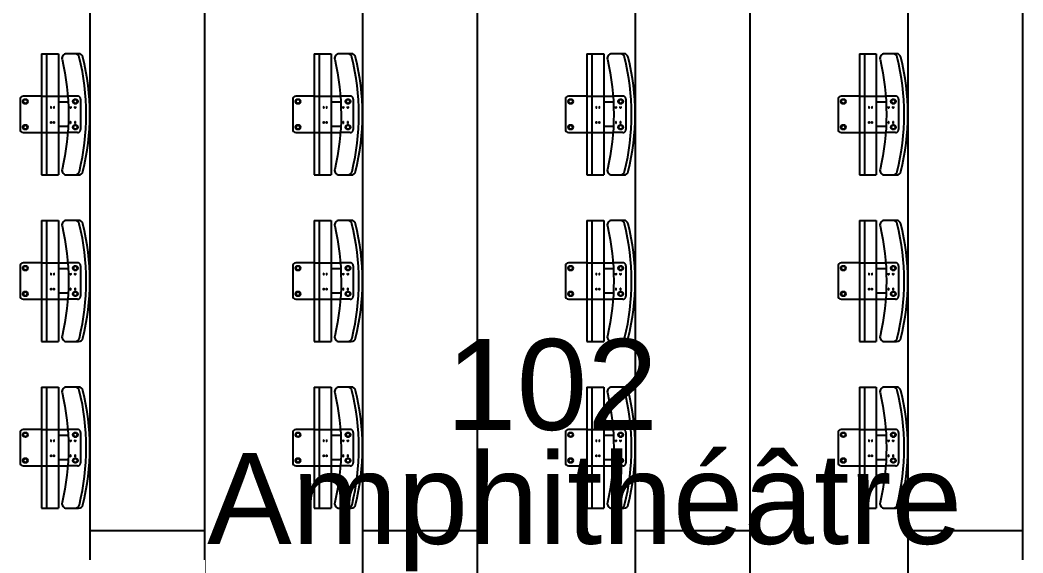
# Model space of a CAD drawing. Header units: centimetres. Extents: x -1707 to 3112, y 43 to 5669.
# Drawn here: x 155.028 to 158.339, y 48.907 to 50.666 of the extents above; entities that cross this region are included whole.
import ezdxf

# ---------------------------------------------------------------- set-up
doc = ezdxf.new("R2010")
doc.units = ezdxf.units.CM
doc.header["$LTSCALE"] = 100
doc.header["$MEASUREMENT"] = 0
doc.linetypes.add('CACHE', pattern=[0.375, 0.25, -0.125])
for name, color, linetype in [('0_Désignation', 7, 'Continuous'), ('0_Numéro de salle', 250, 'Continuous'), ('1-cloison', 9, 'Continuous')]:
    doc.layers.add(name, color=color, linetype=linetype)
doc.styles.get("Standard").update_dxf_attribs({"font": 'arial.ttf', "height": 0.2})

msp = doc.modelspace()

# ---------------------------------------------------------------- linework, layer by layer
at = {"layer": '1-cloison', "color": 7}
for p, q in [((155.2588, 51.73), (155.2588, 44.58)), ((155.6388, 44.58), (155.6388, 51.73)), ((156.1588, 51.73), (156.1588, 44.58)), ((156.5388, 44.58), (156.5388, 51.73)), ((157.0588, 51.73), (157.0588, 44.58)), ((157.4388, 44.58), (157.4388, 51.73)), ((157.9588, 51.73), (157.9588, 44.58)), ((158.3388, 44.58), (158.3388, 51.73)), ((155.0284, 50.405), (155.0284, 50.305)), ((155.0988, 50.415), (155.0384, 50.415)), ((155.1548, 50.415), (155.1858, 50.415)), ((155.1871, 50.3948), (155.1548, 50.3948)), ((155.9284, 50.405), (155.9284, 50.305)), ((155.9988, 50.415), (155.9384, 50.415)), ((156.0548, 50.415), (156.0858, 50.415)), ((156.0871, 50.3948), (156.0548, 50.3948)), ((156.8284, 50.405), (156.8284, 50.305)), ((156.8988, 50.415), (156.8384, 50.415)), ((156.9548, 50.415), (156.9858, 50.415)), ((156.9871, 50.3948), (156.9548, 50.3948)), ((157.7284, 50.405), (157.7284, 50.305)), ((157.7988, 50.415), (157.7384, 50.415)), ((157.8548, 50.415), (157.8858, 50.415)), ((157.8871, 50.3948), (157.8548, 50.3948)), ((155.0384, 50.295), (155.0988, 50.295)), ((155.1871, 50.3148), (155.1548, 50.3148)), ((155.1548, 50.295), (155.1858, 50.295)), ((155.9384, 50.295), (155.9988, 50.295)), ((156.0871, 50.3148), (156.0548, 50.3148)), ((156.0548, 50.295), (156.0858, 50.295)), ((156.8384, 50.295), (156.8988, 50.295)), ((156.9871, 50.3148), (156.9548, 50.3148)), ((156.9548, 50.295), (156.9858, 50.295)), ((157.7384, 50.295), (157.7988, 50.295)), ((157.8871, 50.3148), (157.8548, 50.3148)), ((157.8548, 50.295), (157.8858, 50.295)), ((155.0284, 49.855), (155.0284, 49.755)), ((155.0988, 49.865), (155.0384, 49.865)), ((155.1548, 49.865), (155.1858, 49.865)), ((155.9284, 49.855), (155.9284, 49.755)), ((155.9988, 49.865), (155.9384, 49.865)), ((156.0548, 49.865), (156.0858, 49.865)), ((156.8284, 49.855), (156.8284, 49.755)), ((156.8988, 49.865), (156.8384, 49.865)), ((156.9548, 49.865), (156.9858, 49.865)), ((157.7284, 49.855), (157.7284, 49.755)), ((157.7988, 49.865), (157.7384, 49.865)), ((157.8548, 49.865), (157.8858, 49.865)), ((155.1871, 49.8448), (155.1548, 49.8448)), ((156.0871, 49.8448), (156.0548, 49.8448)), ((156.9871, 49.8448), (156.9548, 49.8448)), ((157.8871, 49.8448), (157.8548, 49.8448)), ((155.1871, 49.7648), (155.1548, 49.7648)), ((156.0871, 49.7648), (156.0548, 49.7648)), ((156.9871, 49.7648), (156.9548, 49.7648)), ((157.8871, 49.7648), (157.8548, 49.7648)), ((155.0384, 49.745), (155.0988, 49.745)), ((155.1548, 49.745), (155.1858, 49.745)), ((155.9384, 49.745), (155.9988, 49.745)), ((156.0548, 49.745), (156.0858, 49.745)), ((156.8384, 49.745), (156.8988, 49.745)), ((156.9548, 49.745), (156.9858, 49.745)), ((157.7384, 49.745), (157.7988, 49.745)), ((157.8548, 49.745), (157.8858, 49.745)), ((155.0284, 49.305), (155.0284, 49.205)), ((155.0988, 49.315), (155.0384, 49.315)), ((155.1548, 49.315), (155.1858, 49.315)), ((155.1871, 49.2948), (155.1548, 49.2948)), ((155.9284, 49.305), (155.9284, 49.205)), ((155.9988, 49.315), (155.9384, 49.315)), ((156.0548, 49.315), (156.0858, 49.315)), ((156.0871, 49.2948), (156.0548, 49.2948)), ((156.8284, 49.305), (156.8284, 49.205)), ((156.8988, 49.315), (156.8384, 49.315)), ((156.9548, 49.315), (156.9858, 49.315)), ((156.9871, 49.2948), (156.9548, 49.2948)), ((157.7284, 49.305), (157.7284, 49.205)), ((157.7988, 49.315), (157.7384, 49.315)), ((157.8548, 49.315), (157.8858, 49.315)), ((157.8871, 49.2948), (157.8548, 49.2948)), ((155.0384, 49.195), (155.0988, 49.195)), ((155.1871, 49.2148), (155.1548, 49.2148)), ((155.1548, 49.195), (155.1858, 49.195)), ((155.9384, 49.195), (155.9988, 49.195)), ((156.0871, 49.2148), (156.0548, 49.2148)), ((156.0548, 49.195), (156.0858, 49.195)), ((156.8384, 49.195), (156.8988, 49.195)), ((156.9871, 49.2148), (156.9548, 49.2148)), ((156.9548, 49.195), (156.9858, 49.195)), ((157.7384, 49.195), (157.7988, 49.195)), ((157.8871, 49.2148), (157.8548, 49.2148)), ((157.8548, 49.195), (157.8858, 49.195)), ((155.6388, 48.98), (155.2588, 48.98)), ((156.5388, 48.98), (156.1588, 48.98)), ((157.4388, 48.98), (157.0588, 48.98)), ((158.3388, 48.98), (157.9588, 48.98))]:
    msp.add_line(p, q, dxfattribs=at)
at = {"layer": '1-cloison', "color": 7, "linetype": 'ByBlock'}
for p, q in [((155.0988, 50.555), (155.0988, 50.155)), ((155.0988, 50.555), (155.1548, 50.555)), ((155.1158, 50.555), (155.1158, 50.155)), ((155.1548, 50.555), (155.1548, 50.155)), ((155.9988, 50.555), (155.9988, 50.155)), ((155.9988, 50.555), (156.0548, 50.555)), ((156.0158, 50.555), (156.0158, 50.155)), ((156.0548, 50.555), (156.0548, 50.155)), ((156.8988, 50.555), (156.8988, 50.155)), ((156.8988, 50.555), (156.9548, 50.555)), ((156.9158, 50.555), (156.9158, 50.155)), ((156.9548, 50.555), (156.9548, 50.155)), ((157.7988, 50.555), (157.7988, 50.155)), ((157.7988, 50.555), (157.8548, 50.555)), ((157.8158, 50.555), (157.8158, 50.155)), ((157.8548, 50.555), (157.8548, 50.155)), ((155.0988, 50.155), (155.1548, 50.155)), ((155.9988, 50.155), (156.0548, 50.155)), ((156.8988, 50.155), (156.9548, 50.155)), ((157.7988, 50.155), (157.8548, 50.155)), ((155.0988, 50.005), (155.0988, 49.605)), ((155.0988, 50.005), (155.1548, 50.005)), ((155.1158, 50.005), (155.1158, 49.605)), ((155.1548, 50.005), (155.1548, 49.605)), ((155.9988, 50.005), (155.9988, 49.605)), ((155.9988, 50.005), (156.0548, 50.005)), ((156.0158, 50.005), (156.0158, 49.605)), ((156.0548, 50.005), (156.0548, 49.605)), ((156.8988, 50.005), (156.8988, 49.605)), ((156.8988, 50.005), (156.9548, 50.005)), ((156.9158, 50.005), (156.9158, 49.605)), ((156.9548, 50.005), (156.9548, 49.605)), ((157.7988, 50.005), (157.7988, 49.605)), ((157.7988, 50.005), (157.8548, 50.005)), ((157.8158, 50.005), (157.8158, 49.605)), ((157.8548, 50.005), (157.8548, 49.605)), ((155.0988, 49.605), (155.1548, 49.605)), ((155.9988, 49.605), (156.0548, 49.605)), ((156.8988, 49.605), (156.9548, 49.605)), ((157.7988, 49.605), (157.8548, 49.605)), ((155.0988, 49.455), (155.0988, 49.055)), ((155.0988, 49.455), (155.1548, 49.455)), ((155.1158, 49.455), (155.1158, 49.055)), ((155.1548, 49.455), (155.1548, 49.055)), ((155.9988, 49.455), (155.9988, 49.055)), ((155.9988, 49.455), (156.0548, 49.455)), ((156.0158, 49.455), (156.0158, 49.055)), ((156.0548, 49.455), (156.0548, 49.055)), ((156.8988, 49.455), (156.8988, 49.055)), ((156.8988, 49.455), (156.9548, 49.455)), ((156.9158, 49.455), (156.9158, 49.055)), ((156.9548, 49.455), (156.9548, 49.055)), ((157.7988, 49.455), (157.7988, 49.055)), ((157.7988, 49.455), (157.8548, 49.455)), ((157.8158, 49.455), (157.8158, 49.055)), ((157.8548, 49.455), (157.8548, 49.055)), ((155.0988, 49.055), (155.1548, 49.055)), ((155.9988, 49.055), (156.0548, 49.055)), ((156.8988, 49.055), (156.9548, 49.055)), ((157.7988, 49.055), (157.8548, 49.055))]:
    msp.add_line(p, q, dxfattribs=at)
at = {"layer": '1-cloison', "color": 7, "linetype": 'CACHE'}
for p, q in [((155.0988, 50.415), (155.1548, 50.415)), ((155.2184, 50.415), (155.1858, 50.415)), ((155.2284, 50.405), (155.2284, 50.305)), ((155.9988, 50.415), (156.0548, 50.415)), ((156.1184, 50.415), (156.0858, 50.415)), ((156.1284, 50.405), (156.1284, 50.305)), ((156.8988, 50.415), (156.9548, 50.415)), ((157.0184, 50.415), (156.9858, 50.415)), ((157.0284, 50.405), (157.0284, 50.305)), ((157.7988, 50.415), (157.8548, 50.415)), ((157.9184, 50.415), (157.8858, 50.415)), ((157.9284, 50.405), (157.9284, 50.305)), ((155.0988, 50.295), (155.1548, 50.295)), ((155.2184, 50.295), (155.1858, 50.295)), ((155.9988, 50.295), (156.0548, 50.295)), ((156.1184, 50.295), (156.0858, 50.295)), ((156.8988, 50.295), (156.9548, 50.295)), ((157.0184, 50.295), (156.9858, 50.295)), ((157.7988, 50.295), (157.8548, 50.295)), ((157.9184, 50.295), (157.8858, 50.295)), ((155.0988, 49.865), (155.1548, 49.865)), ((155.2184, 49.865), (155.1858, 49.865)), ((155.2284, 49.855), (155.2284, 49.755)), ((155.9988, 49.865), (156.0548, 49.865)), ((156.1184, 49.865), (156.0858, 49.865)), ((156.1284, 49.855), (156.1284, 49.755)), ((156.8988, 49.865), (156.9548, 49.865)), ((157.0184, 49.865), (156.9858, 49.865)), ((157.0284, 49.855), (157.0284, 49.755)), ((157.7988, 49.865), (157.8548, 49.865)), ((157.9184, 49.865), (157.8858, 49.865)), ((157.9284, 49.855), (157.9284, 49.755)), ((155.0988, 49.745), (155.1548, 49.745)), ((155.2184, 49.745), (155.1858, 49.745)), ((155.9988, 49.745), (156.0548, 49.745)), ((156.1184, 49.745), (156.0858, 49.745)), ((156.8988, 49.745), (156.9548, 49.745)), ((157.0184, 49.745), (156.9858, 49.745)), ((157.7988, 49.745), (157.8548, 49.745)), ((157.9184, 49.745), (157.8858, 49.745)), ((155.0988, 49.315), (155.1548, 49.315)), ((155.2184, 49.315), (155.1858, 49.315)), ((155.2284, 49.305), (155.2284, 49.205)), ((155.9988, 49.315), (156.0548, 49.315)), ((156.1184, 49.315), (156.0858, 49.315)), ((156.1284, 49.305), (156.1284, 49.205)), ((156.8988, 49.315), (156.9548, 49.315)), ((157.0184, 49.315), (156.9858, 49.315)), ((157.0284, 49.305), (157.0284, 49.205)), ((157.7988, 49.315), (157.8548, 49.315)), ((157.9184, 49.315), (157.8858, 49.315)), ((157.9284, 49.305), (157.9284, 49.205)), ((155.0988, 49.195), (155.1548, 49.195)), ((155.2184, 49.195), (155.1858, 49.195)), ((155.9988, 49.195), (156.0548, 49.195)), ((156.1184, 49.195), (156.0858, 49.195)), ((156.8988, 49.195), (156.9548, 49.195)), ((157.0184, 49.195), (156.9858, 49.195)), ((157.7988, 49.195), (157.8548, 49.195)), ((157.9184, 49.195), (157.8858, 49.195))]:
    msp.add_line(p, q, dxfattribs=at)
at = {"layer": '1-cloison', "color": 7, "linetype": 'ByBlock'}
for points in [[(155.1671, 50.1734, 0.483507), (155.1817, 50.155), (155.2215, 50.155, 0.345619), (155.2361, 50.1664, 0.120525), (155.236, 50.5435, 0.345528), (155.2214, 50.555), (155.1816, 50.555, 0.483604), (155.167, 50.5365, -0.115929)], [(156.0671, 50.1734, 0.483507), (156.0817, 50.155), (156.1215, 50.155, 0.345619), (156.1361, 50.1664, 0.120525), (156.136, 50.5435, 0.345528), (156.1214, 50.555), (156.0816, 50.555, 0.483604), (156.067, 50.5365, -0.115929)], [(156.9671, 50.1734, 0.483507), (156.9817, 50.155), (157.0215, 50.155, 0.345619), (157.0361, 50.1664, 0.120525), (157.036, 50.5435, 0.345528), (157.0214, 50.555), (156.9816, 50.555, 0.483604), (156.967, 50.5365, -0.115929)], [(157.8671, 50.1734, 0.483507), (157.8817, 50.155), (157.9215, 50.155, 0.345619), (157.9361, 50.1664, 0.120525), (157.936, 50.5435, 0.345528), (157.9214, 50.555), (157.8816, 50.555, 0.483604), (157.867, 50.5365, -0.115929)], [(155.1671, 49.6234, 0.483507), (155.1817, 49.605), (155.2215, 49.605, 0.345619), (155.2361, 49.6164, 0.120525), (155.236, 49.9935, 0.345528), (155.2214, 50.005), (155.1816, 50.005, 0.483604), (155.167, 49.9865, -0.115929)], [(156.0671, 49.6234, 0.483507), (156.0817, 49.605), (156.1215, 49.605, 0.345619), (156.1361, 49.6164, 0.120525), (156.136, 49.9935, 0.345528), (156.1214, 50.005), (156.0816, 50.005, 0.483604), (156.067, 49.9865, -0.115929)], [(156.9671, 49.6234, 0.483507), (156.9817, 49.605), (157.0215, 49.605, 0.345619), (157.0361, 49.6164, 0.120525), (157.036, 49.9935, 0.345528), (157.0214, 50.005), (156.9816, 50.005, 0.483604), (156.967, 49.9865, -0.115929)], [(157.8671, 49.6234, 0.483507), (157.8817, 49.605), (157.9215, 49.605, 0.345619), (157.9361, 49.6164, 0.120525), (157.936, 49.9935, 0.345528), (157.9214, 50.005), (157.8816, 50.005, 0.483604), (157.867, 49.9865, -0.115929)], [(155.1671, 49.0734, 0.483507), (155.1817, 49.055), (155.2215, 49.055, 0.345619), (155.2361, 49.0664, 0.120525), (155.236, 49.4435, 0.345528), (155.2214, 49.455), (155.1816, 49.455, 0.483604), (155.167, 49.4365, -0.115929)], [(156.0671, 49.0734, 0.483507), (156.0817, 49.055), (156.1215, 49.055, 0.345619), (156.1361, 49.0664, 0.120525), (156.136, 49.4435, 0.345528), (156.1214, 49.455), (156.0816, 49.455, 0.483604), (156.067, 49.4365, -0.115929)], [(156.9671, 49.0734, 0.483507), (156.9817, 49.055), (157.0215, 49.055, 0.345619), (157.0361, 49.0664, 0.120525), (157.036, 49.4435, 0.345528), (157.0214, 49.455), (156.9816, 49.455, 0.483604), (156.967, 49.4365, -0.115929)], [(157.8671, 49.0734, 0.483507), (157.8817, 49.055), (157.9215, 49.055, 0.345619), (157.9361, 49.0664, 0.120525), (157.936, 49.4435, 0.345528), (157.9214, 49.455), (157.8816, 49.455, 0.483604), (157.867, 49.4365, -0.115929)]]:
    msp.add_lwpolyline(points, format="xyb", close=True, dxfattribs=at)
for points in [[(155.2095, 50.155, 0.345619), (155.2241, 50.1664, 0.120525), (155.224, 50.5435, 0.345528), (155.2094, 50.555)], [(156.1095, 50.155, 0.345619), (156.1241, 50.1664, 0.120525), (156.124, 50.5435, 0.345528), (156.1094, 50.555)], [(157.0095, 50.155, 0.345619), (157.0241, 50.1664, 0.120525), (157.024, 50.5435, 0.345528), (157.0094, 50.555)], [(157.9095, 50.155, 0.345619), (157.9241, 50.1664, 0.120525), (157.924, 50.5435, 0.345528), (157.9094, 50.555)], [(155.2095, 49.605, 0.345619), (155.2241, 49.6164, 0.120525), (155.224, 49.9935, 0.345528), (155.2094, 50.005)], [(156.1095, 49.605, 0.345619), (156.1241, 49.6164, 0.120525), (156.124, 49.9935, 0.345528), (156.1094, 50.005)], [(157.0095, 49.605, 0.345619), (157.0241, 49.6164, 0.120525), (157.024, 49.9935, 0.345528), (157.0094, 50.005)], [(157.9095, 49.605, 0.345619), (157.9241, 49.6164, 0.120525), (157.924, 49.9935, 0.345528), (157.9094, 50.005)], [(155.2095, 49.055, 0.345619), (155.2241, 49.0664, 0.120525), (155.224, 49.4435, 0.345528), (155.2094, 49.455)], [(156.1095, 49.055, 0.345619), (156.1241, 49.0664, 0.120525), (156.124, 49.4435, 0.345528), (156.1094, 49.455)], [(157.0095, 49.055, 0.345619), (157.0241, 49.0664, 0.120525), (157.024, 49.4435, 0.345528), (157.0094, 49.455)], [(157.9095, 49.055, 0.345619), (157.9241, 49.0664, 0.120525), (157.924, 49.4435, 0.345528), (157.9094, 49.455)]]:
    msp.add_lwpolyline(points, format="xyb", dxfattribs=at)
at = {"layer": '1-cloison', "color": 7}
for points in [[(155.0496, 50.404), (155.0534, 50.3975), (155.0496, 50.391), (155.0421, 50.391), (155.0384, 50.3975), (155.0421, 50.404)], [(155.9496, 50.404), (155.9534, 50.3975), (155.9496, 50.391), (155.9421, 50.391), (155.9384, 50.3975), (155.9421, 50.404)], [(156.8496, 50.404), (156.8534, 50.3975), (156.8496, 50.391), (156.8421, 50.391), (156.8384, 50.3975), (156.8421, 50.404)], [(157.7496, 50.404), (157.7534, 50.3975), (157.7496, 50.391), (157.7421, 50.391), (157.7384, 50.3975), (157.7421, 50.404)], [(155.0496, 50.306), (155.0534, 50.3125), (155.0496, 50.319), (155.0421, 50.319), (155.0384, 50.3125), (155.0421, 50.306)], [(155.9496, 50.306), (155.9534, 50.3125), (155.9496, 50.319), (155.9421, 50.319), (155.9384, 50.3125), (155.9421, 50.306)], [(156.8496, 50.306), (156.8534, 50.3125), (156.8496, 50.319), (156.8421, 50.319), (156.8384, 50.3125), (156.8421, 50.306)], [(157.7496, 50.306), (157.7534, 50.3125), (157.7496, 50.319), (157.7421, 50.319), (157.7384, 50.3125), (157.7421, 50.306)], [(155.0496, 49.854), (155.0534, 49.8475), (155.0496, 49.841), (155.0421, 49.841), (155.0384, 49.8475), (155.0421, 49.854)], [(155.9496, 49.854), (155.9534, 49.8475), (155.9496, 49.841), (155.9421, 49.841), (155.9384, 49.8475), (155.9421, 49.854)], [(156.8496, 49.854), (156.8534, 49.8475), (156.8496, 49.841), (156.8421, 49.841), (156.8384, 49.8475), (156.8421, 49.854)], [(157.7496, 49.854), (157.7534, 49.8475), (157.7496, 49.841), (157.7421, 49.841), (157.7384, 49.8475), (157.7421, 49.854)], [(155.0496, 49.756), (155.0534, 49.7625), (155.0496, 49.769), (155.0421, 49.769), (155.0384, 49.7625), (155.0421, 49.756)], [(155.9496, 49.756), (155.9534, 49.7625), (155.9496, 49.769), (155.9421, 49.769), (155.9384, 49.7625), (155.9421, 49.756)], [(156.8496, 49.756), (156.8534, 49.7625), (156.8496, 49.769), (156.8421, 49.769), (156.8384, 49.7625), (156.8421, 49.756)], [(157.7496, 49.756), (157.7534, 49.7625), (157.7496, 49.769), (157.7421, 49.769), (157.7384, 49.7625), (157.7421, 49.756)], [(155.0496, 49.304), (155.0534, 49.2975), (155.0496, 49.291), (155.0421, 49.291), (155.0384, 49.2975), (155.0421, 49.304)], [(155.9496, 49.304), (155.9534, 49.2975), (155.9496, 49.291), (155.9421, 49.291), (155.9384, 49.2975), (155.9421, 49.304)], [(156.8496, 49.304), (156.8534, 49.2975), (156.8496, 49.291), (156.8421, 49.291), (156.8384, 49.2975), (156.8421, 49.304)], [(157.7496, 49.304), (157.7534, 49.2975), (157.7496, 49.291), (157.7421, 49.291), (157.7384, 49.2975), (157.7421, 49.304)], [(155.0496, 49.206), (155.0534, 49.2125), (155.0496, 49.219), (155.0421, 49.219), (155.0384, 49.2125), (155.0421, 49.206)], [(155.9496, 49.206), (155.9534, 49.2125), (155.9496, 49.219), (155.9421, 49.219), (155.9384, 49.2125), (155.9421, 49.206)], [(156.8496, 49.206), (156.8534, 49.2125), (156.8496, 49.219), (156.8421, 49.219), (156.8384, 49.2125), (156.8421, 49.206)], [(157.7496, 49.206), (157.7534, 49.2125), (157.7496, 49.219), (157.7421, 49.219), (157.7384, 49.2125), (157.7421, 49.206)]]:
    msp.add_lwpolyline(points, close=True, dxfattribs=at)
at = {"layer": '1-cloison', "color": 7, "linetype": 'CACHE'}
for points in [[(155.2071, 50.404), (155.2034, 50.3975), (155.2071, 50.391), (155.2146, 50.391), (155.2184, 50.3975), (155.2146, 50.404)], [(156.1071, 50.404), (156.1034, 50.3975), (156.1071, 50.391), (156.1146, 50.391), (156.1184, 50.3975), (156.1146, 50.404)], [(157.0071, 50.404), (157.0034, 50.3975), (157.0071, 50.391), (157.0146, 50.391), (157.0184, 50.3975), (157.0146, 50.404)], [(157.9071, 50.404), (157.9034, 50.3975), (157.9071, 50.391), (157.9146, 50.391), (157.9184, 50.3975), (157.9146, 50.404)], [(155.2071, 50.306), (155.2034, 50.3125), (155.2071, 50.319), (155.2146, 50.319), (155.2184, 50.3125), (155.2146, 50.306)], [(156.1071, 50.306), (156.1034, 50.3125), (156.1071, 50.319), (156.1146, 50.319), (156.1184, 50.3125), (156.1146, 50.306)], [(157.0071, 50.306), (157.0034, 50.3125), (157.0071, 50.319), (157.0146, 50.319), (157.0184, 50.3125), (157.0146, 50.306)], [(157.9071, 50.306), (157.9034, 50.3125), (157.9071, 50.319), (157.9146, 50.319), (157.9184, 50.3125), (157.9146, 50.306)], [(155.2071, 49.854), (155.2034, 49.8475), (155.2071, 49.841), (155.2146, 49.841), (155.2184, 49.8475), (155.2146, 49.854)], [(156.1071, 49.854), (156.1034, 49.8475), (156.1071, 49.841), (156.1146, 49.841), (156.1184, 49.8475), (156.1146, 49.854)], [(157.0071, 49.854), (157.0034, 49.8475), (157.0071, 49.841), (157.0146, 49.841), (157.0184, 49.8475), (157.0146, 49.854)], [(157.9071, 49.854), (157.9034, 49.8475), (157.9071, 49.841), (157.9146, 49.841), (157.9184, 49.8475), (157.9146, 49.854)], [(155.2071, 49.756), (155.2034, 49.7625), (155.2071, 49.769), (155.2146, 49.769), (155.2184, 49.7625), (155.2146, 49.756)], [(156.1071, 49.756), (156.1034, 49.7625), (156.1071, 49.769), (156.1146, 49.769), (156.1184, 49.7625), (156.1146, 49.756)], [(157.0071, 49.756), (157.0034, 49.7625), (157.0071, 49.769), (157.0146, 49.769), (157.0184, 49.7625), (157.0146, 49.756)], [(157.9071, 49.756), (157.9034, 49.7625), (157.9071, 49.769), (157.9146, 49.769), (157.9184, 49.7625), (157.9146, 49.756)], [(155.2071, 49.304), (155.2034, 49.2975), (155.2071, 49.291), (155.2146, 49.291), (155.2184, 49.2975), (155.2146, 49.304)], [(156.1071, 49.304), (156.1034, 49.2975), (156.1071, 49.291), (156.1146, 49.291), (156.1184, 49.2975), (156.1146, 49.304)], [(157.0071, 49.304), (157.0034, 49.2975), (157.0071, 49.291), (157.0146, 49.291), (157.0184, 49.2975), (157.0146, 49.304)], [(157.9071, 49.304), (157.9034, 49.2975), (157.9071, 49.291), (157.9146, 49.291), (157.9184, 49.2975), (157.9146, 49.304)], [(155.2071, 49.206), (155.2034, 49.2125), (155.2071, 49.219), (155.2146, 49.219), (155.2184, 49.2125), (155.2146, 49.206)], [(156.1071, 49.206), (156.1034, 49.2125), (156.1071, 49.219), (156.1146, 49.219), (156.1184, 49.2125), (156.1146, 49.206)], [(157.0071, 49.206), (157.0034, 49.2125), (157.0071, 49.219), (157.0146, 49.219), (157.0184, 49.2125), (157.0146, 49.206)], [(157.9071, 49.206), (157.9034, 49.2125), (157.9071, 49.219), (157.9146, 49.219), (157.9184, 49.2125), (157.9146, 49.206)]]:
    msp.add_lwpolyline(points, close=True, dxfattribs=at)
at = {"layer": '1-cloison', "color": 7}
for centre, radius in [((155.0459, 50.3975), 0.008), ((155.0459, 50.3975), 0.0065), ((155.9459, 50.3975), 0.008), ((155.9459, 50.3975), 0.0065), ((156.8459, 50.3975), 0.008), ((156.8459, 50.3975), 0.0065), ((157.7459, 50.3975), 0.008), ((157.7459, 50.3975), 0.0065), ((155.0459, 50.3125), 0.008), ((155.0459, 50.3125), 0.0065), ((155.9459, 50.3125), 0.008), ((155.9459, 50.3125), 0.0065), ((156.8459, 50.3125), 0.008), ((156.8459, 50.3125), 0.0065), ((157.7459, 50.3125), 0.008), ((157.7459, 50.3125), 0.0065), ((155.0459, 49.8475), 0.008), ((155.9459, 49.8475), 0.008), ((156.8459, 49.8475), 0.008), ((157.7459, 49.8475), 0.008), ((155.0459, 49.8475), 0.0065), ((155.9459, 49.8475), 0.0065), ((156.8459, 49.8475), 0.0065), ((157.7459, 49.8475), 0.0065), ((155.0459, 49.7625), 0.008), ((155.0459, 49.7625), 0.0065), ((155.9459, 49.7625), 0.008), ((155.9459, 49.7625), 0.0065), ((156.8459, 49.7625), 0.008), ((156.8459, 49.7625), 0.0065), ((157.7459, 49.7625), 0.008), ((157.7459, 49.7625), 0.0065), ((155.0459, 49.2975), 0.008), ((155.0459, 49.2975), 0.0065), ((155.9459, 49.2975), 0.008), ((155.9459, 49.2975), 0.0065), ((156.8459, 49.2975), 0.008), ((156.8459, 49.2975), 0.0065), ((157.7459, 49.2975), 0.008), ((157.7459, 49.2975), 0.0065), ((155.0459, 49.2125), 0.008), ((155.0459, 49.2125), 0.0065), ((155.9459, 49.2125), 0.008), ((155.9459, 49.2125), 0.0065), ((156.8459, 49.2125), 0.008), ((156.8459, 49.2125), 0.0065), ((157.7459, 49.2125), 0.008), ((157.7459, 49.2125), 0.0065)]:
    msp.add_circle(centre, radius, dxfattribs=at)
at = {"layer": '1-cloison', "color": 7, "linetype": 'CACHE'}
for centre, radius in [((155.2109, 50.3975), 0.008), ((155.2109, 50.3975), 0.0065), ((156.1109, 50.3975), 0.008), ((156.1109, 50.3975), 0.0065), ((157.0109, 50.3975), 0.008), ((157.0109, 50.3975), 0.0065), ((157.9109, 50.3975), 0.008), ((157.9109, 50.3975), 0.0065), ((155.2109, 50.3125), 0.008), ((155.2109, 50.3125), 0.0065), ((156.1109, 50.3125), 0.008), ((156.1109, 50.3125), 0.0065), ((157.0109, 50.3125), 0.008), ((157.0109, 50.3125), 0.0065), ((157.9109, 50.3125), 0.008), ((157.9109, 50.3125), 0.0065), ((155.2109, 49.8475), 0.008), ((156.1109, 49.8475), 0.008), ((157.0109, 49.8475), 0.008), ((157.9109, 49.8475), 0.008), ((155.2109, 49.8475), 0.0065), ((156.1109, 49.8475), 0.0065), ((157.0109, 49.8475), 0.0065), ((157.9109, 49.8475), 0.0065), ((155.2109, 49.7625), 0.008), ((155.2109, 49.7625), 0.0065), ((156.1109, 49.7625), 0.008), ((156.1109, 49.7625), 0.0065), ((157.0109, 49.7625), 0.008), ((157.0109, 49.7625), 0.0065), ((157.9109, 49.7625), 0.008), ((157.9109, 49.7625), 0.0065), ((155.2109, 49.2975), 0.008), ((155.2109, 49.2975), 0.0065), ((156.1109, 49.2975), 0.008), ((156.1109, 49.2975), 0.0065), ((157.0109, 49.2975), 0.008), ((157.0109, 49.2975), 0.0065), ((157.9109, 49.2975), 0.008), ((157.9109, 49.2975), 0.0065), ((155.2109, 49.2125), 0.008), ((155.2109, 49.2125), 0.0065), ((156.1109, 49.2125), 0.008), ((156.1109, 49.2125), 0.0065), ((157.0109, 49.2125), 0.008), ((157.0109, 49.2125), 0.0065), ((157.9109, 49.2125), 0.008), ((157.9109, 49.2125), 0.0065)]:
    msp.add_circle(centre, radius, dxfattribs=at)
at = {"layer": '1-cloison', "color": 7}
for centre, start, end in [((155.0384, 50.405), 90, 180), ((155.9384, 50.405), 90, 180), ((156.8384, 50.405), 90, 180), ((157.7384, 50.405), 90, 180), ((155.0384, 50.305), 180, 270), ((155.9384, 50.305), 180, 270), ((156.8384, 50.305), 180, 270), ((157.7384, 50.305), 180, 270), ((155.0384, 49.855), 90, 180), ((155.9384, 49.855), 90, 180), ((156.8384, 49.855), 90, 180), ((157.7384, 49.855), 90, 180), ((155.0384, 49.755), 180, 270), ((155.9384, 49.755), 180, 270), ((156.8384, 49.755), 180, 270), ((157.7384, 49.755), 180, 270), ((155.0384, 49.305), 90, 180), ((155.9384, 49.305), 90, 180), ((156.8384, 49.305), 90, 180), ((157.7384, 49.305), 90, 180), ((155.0384, 49.205), 180, 270), ((155.9384, 49.205), 180, 270), ((156.8384, 49.205), 180, 270), ((157.7384, 49.205), 180, 270)]:
    msp.add_arc(centre, 0.01, start, end, dxfattribs=at)
at = {"layer": '1-cloison', "color": 7, "linetype": 'CACHE'}
for centre, start, end in [((155.2184, 50.405), 0, 90), ((156.1184, 50.405), 0, 90), ((157.0184, 50.405), 0, 90), ((157.9184, 50.405), 0, 90), ((155.2184, 50.305), 270, 0), ((156.1184, 50.305), 270, 0), ((157.0184, 50.305), 270, 0), ((157.9184, 50.305), 270, 0), ((155.2184, 49.855), 0, 90), ((156.1184, 49.855), 0, 90), ((157.0184, 49.855), 0, 90), ((157.9184, 49.855), 0, 90), ((155.2184, 49.755), 270, 0), ((156.1184, 49.755), 270, 0), ((157.0184, 49.755), 270, 0), ((157.9184, 49.755), 270, 0), ((155.2184, 49.305), 0, 90), ((156.1184, 49.305), 0, 90), ((157.0184, 49.305), 0, 90), ((157.9184, 49.305), 0, 90), ((155.2184, 49.205), 270, 0), ((156.1184, 49.205), 270, 0), ((157.0184, 49.205), 270, 0), ((157.9184, 49.205), 270, 0)]:
    msp.add_arc(centre, 0.01, start, end, dxfattribs=at)
at = {"layer": '1-cloison', "color": 7, "linetype": 'ByBlock', "extrusion": (0, 0, -1)}
for centre, major_axis in [((155.1307, 50.378), (0, 0.0025)), ((155.1404, 50.378), (0, 0.0025)), ((156.0307, 50.378), (0, 0.0025)), ((156.0404, 50.378), (0, 0.0025)), ((156.9307, 50.378), (0, 0.0025)), ((156.9404, 50.378), (0, 0.0025)), ((157.8307, 50.378), (0, 0.0025)), ((157.8404, 50.378), (0, 0.0025)), ((155.1954, 50.328), (0, -0.0025)), ((155.2104, 50.328), (0, -0.0025)), ((156.0954, 50.328), (0, -0.0025)), ((156.1104, 50.328), (0, -0.0025)), ((156.9954, 50.328), (0, -0.0025)), ((157.0104, 50.328), (0, -0.0025)), ((157.8954, 50.328), (0, -0.0025)), ((157.9104, 50.328), (0, -0.0025)), ((155.1307, 49.828), (0, 0.0025)), ((155.1404, 49.828), (0, 0.0025)), ((156.0307, 49.828), (0, 0.0025)), ((156.0404, 49.828), (0, 0.0025)), ((156.9307, 49.828), (0, 0.0025)), ((156.9404, 49.828), (0, 0.0025)), ((157.8307, 49.828), (0, 0.0025)), ((157.8404, 49.828), (0, 0.0025)), ((155.1954, 49.778), (0, -0.0025)), ((155.2104, 49.778), (0, -0.0025)), ((156.0954, 49.778), (0, -0.0025)), ((156.1104, 49.778), (0, -0.0025)), ((156.9954, 49.778), (0, -0.0025)), ((157.0104, 49.778), (0, -0.0025)), ((157.8954, 49.778), (0, -0.0025)), ((157.9104, 49.778), (0, -0.0025)), ((155.1307, 49.278), (0, 0.0025)), ((155.1404, 49.278), (0, 0.0025)), ((156.0307, 49.278), (0, 0.0025)), ((156.0404, 49.278), (0, 0.0025)), ((156.9307, 49.278), (0, 0.0025)), ((156.9404, 49.278), (0, 0.0025)), ((157.8307, 49.278), (0, 0.0025)), ((157.8404, 49.278), (0, 0.0025)), ((155.1954, 49.228), (0, -0.0025)), ((155.2104, 49.228), (0, -0.0025)), ((156.0954, 49.228), (0, -0.0025)), ((156.1104, 49.228), (0, -0.0025)), ((156.9954, 49.228), (0, -0.0025)), ((157.0104, 49.228), (0, -0.0025)), ((157.8954, 49.228), (0, -0.0025)), ((157.9104, 49.228), (0, -0.0025))]:
    msp.add_ellipse(centre, major_axis=major_axis, ratio=0.390638, dxfattribs=at)
at = {"layer": '1-cloison', "color": 7, "linetype": 'ByBlock'}
for centre, major_axis in [((155.1954, 50.378), (0, 0.0025)), ((155.2104, 50.378), (0, 0.0025)), ((156.0954, 50.378), (0, 0.0025)), ((156.1104, 50.378), (0, 0.0025)), ((156.9954, 50.378), (0, 0.0025)), ((157.0104, 50.378), (0, 0.0025)), ((157.8954, 50.378), (0, 0.0025)), ((157.9104, 50.378), (0, 0.0025)), ((155.1307, 50.328), (0, -0.0025)), ((155.1404, 50.328), (0, -0.0025)), ((156.0307, 50.328), (0, -0.0025)), ((156.0404, 50.328), (0, -0.0025)), ((156.9307, 50.328), (0, -0.0025)), ((156.9404, 50.328), (0, -0.0025)), ((157.8307, 50.328), (0, -0.0025)), ((157.8404, 50.328), (0, -0.0025)), ((155.1954, 49.828), (0, 0.0025)), ((155.2104, 49.828), (0, 0.0025)), ((156.0954, 49.828), (0, 0.0025)), ((156.1104, 49.828), (0, 0.0025)), ((156.9954, 49.828), (0, 0.0025)), ((157.0104, 49.828), (0, 0.0025)), ((157.8954, 49.828), (0, 0.0025)), ((157.9104, 49.828), (0, 0.0025)), ((155.1307, 49.778), (0, -0.0025)), ((155.1404, 49.778), (0, -0.0025)), ((156.0307, 49.778), (0, -0.0025)), ((156.0404, 49.778), (0, -0.0025)), ((156.9307, 49.778), (0, -0.0025)), ((156.9404, 49.778), (0, -0.0025)), ((157.8307, 49.778), (0, -0.0025)), ((157.8404, 49.778), (0, -0.0025)), ((155.1954, 49.278), (0, 0.0025)), ((155.2104, 49.278), (0, 0.0025)), ((156.0954, 49.278), (0, 0.0025)), ((156.1104, 49.278), (0, 0.0025)), ((156.9954, 49.278), (0, 0.0025)), ((157.0104, 49.278), (0, 0.0025)), ((157.8954, 49.278), (0, 0.0025)), ((157.9104, 49.278), (0, 0.0025)), ((155.1307, 49.228), (0, -0.0025)), ((155.1404, 49.228), (0, -0.0025)), ((156.0307, 49.228), (0, -0.0025)), ((156.0404, 49.228), (0, -0.0025)), ((156.9307, 49.228), (0, -0.0025)), ((156.9404, 49.228), (0, -0.0025)), ((157.8307, 49.228), (0, -0.0025)), ((157.8404, 49.228), (0, -0.0025))]:
    msp.add_ellipse(centre, major_axis=major_axis, ratio=0.390638, dxfattribs=at)

# ---------------------------------------------------------------- texts
at = {"layer": '0_Désignation', "color": 7, "linetype": 'Continuous', "insert": (155.6458, 49.2372), "char_height": 0.3, "attachment_point": 1}
msp.add_mtext_dynamic_manual_height_columns('\\pxt4;{\\C256;Amphithéâtre}', width=0.107, gutter_width=0.01, heights=[0.0031], dxfattribs=at)
at = {"layer": '0_Numéro de salle', "color": 7, "linetype": 'Continuous', "insert": (156.4346, 49.6134), "char_height": 0.3, "attachment_point": 1}
msp.add_mtext_dynamic_manual_height_columns('102', width=0.021141, gutter_width=0.01, heights=[0], dxfattribs=at)

doc.saveas('drawing.dxf')
